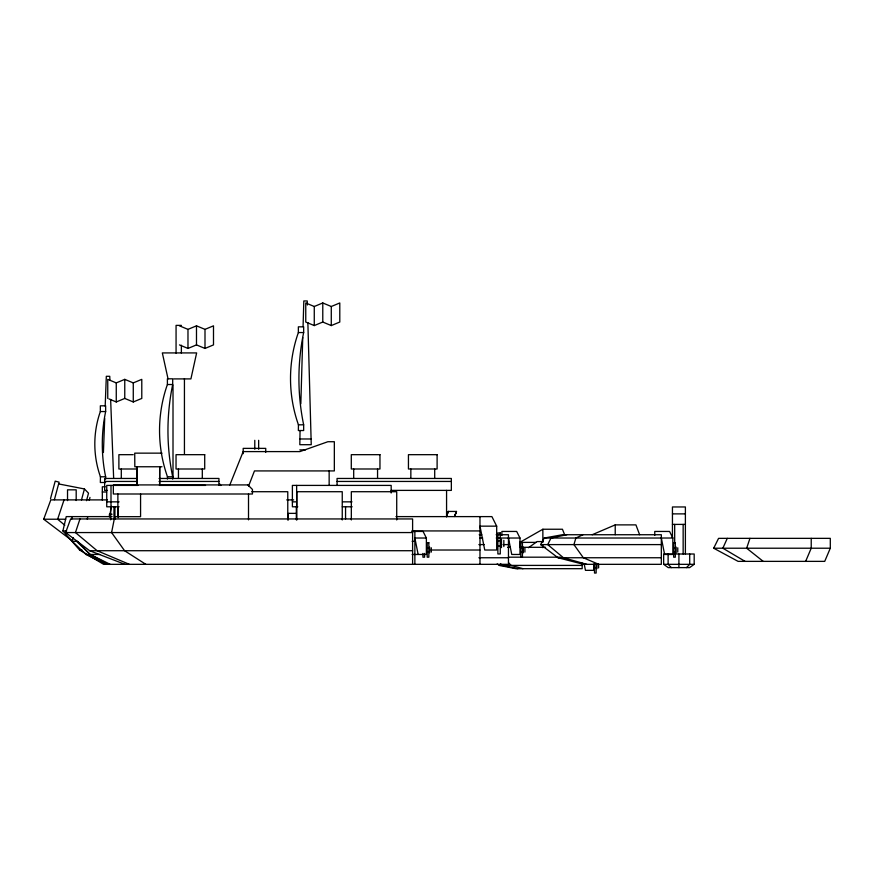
<?xml version="1.0" encoding="UTF-8"?>
<svg xmlns="http://www.w3.org/2000/svg" width="874" height="874" viewBox="0 0 874 874"><rect width="100%" height="100%" fill="white"/><g stroke="black" fill="none" stroke-linecap="round" stroke-linejoin="round"><path stroke-width="1.31" d="M307.867 322.604L311.242 444.702L299.815 444.702L300.044 430.86M300.831 403.799L302.754 337.484M303.07 326.658L303.813 300.951L307.244 300.951L307.364 305.004M103.416 452.503L104.716 418.482M105.186 406.235L106.322 376.301L109.753 376.301L109.916 380.387M87.302 519.222L87.717 516.61M109.458 516.643L111.511 506.341M114.297 518.948L111.588 532.561L124.578 550.718L145.838 564.331M71.657 519.222L72.203 516.61M496.17 534.735L508.46 534.735L508.46 564.331L103.656 564.331L79.6 550.019L62.895 530.933L66.238 516.61L112.101 516.61M50.495 498.693L55.204 481.126L59.093 482.164L54.385 499.731M81.468 500.015L84.439 488.959L58.624 483.923M86.504 500.682L88.514 493.187L84.439 488.959M89.214 500.278L89.978 497.415M105.907 564.331L86.013 554.466L72.203 541.312L73.23 537.608M64.042 499.895L57.629 519.222L64.807 525.241M79.96 518.948L75.448 532.561L97.112 550.718L129.363 564.331M749.958 538.351L746.647 548.216L763.21 561.37M72.476 540.973L43.7 519.222L50.801 499.895L107.371 499.895M124.884 564.331L89.651 550.718L65.626 532.561L70.641 518.948L412.604 518.948L412.604 564.331M446.396 516.501L448.275 511.443L456.501 511.443L454.622 516.501M248.577 486.042L254.465 470.922L334.338 470.922L334.338 441.72L327.892 441.72L299.891 451.596L243.18 451.596L229.796 485.026M454.524 516.425L456.501 511.443L454.524 516.37M805.642 561.37L811.225 548.216L811.225 538.351M830.3 548.216L824.717 561.37L738.104 561.37L713.687 548.216L718.57 538.351L830.3 538.351L830.3 548.216L713.687 548.216M727.288 538.351L722.842 548.216L745.074 561.37M540.613 544.6L544.24 538.023L562.43 534.735L661.334 534.735L661.334 564.331L583.548 564.331L558.016 557.754L540.613 544.6L661.334 544.6M686.472 567.619L689.706 564.331L689.706 554.007M694.185 564.331L689.608 567.619L668.228 567.619L663.65 564.331L663.65 554.007L694.185 554.007L694.185 564.331L663.65 564.331M528.475 547.736L537.106 541.574L542.863 541.574M519.833 547.495L519.833 542.383L542.863 529.24L562.43 529.24L564.899 535.401M582.991 534.735L575.879 538.023L573.923 544.6L583.329 557.754L598.734 564.331M592.19 534.735L615.22 524.881L635.922 524.881L639.626 534.735M179.476 325.827L187.976 329.367L196.486 325.827L204.997 329.367L213.496 325.827L213.496 344.902L204.997 348.442L196.486 344.902L187.976 348.442L179.476 344.902M107.753 398.435L107.753 379.36L116.264 382.899L124.764 379.36L133.274 382.899L141.785 379.36L141.785 398.435L133.274 401.964L124.764 398.435L116.264 401.964L108.966 398.937M314.269 306.501L322.779 302.961L331.279 306.501L339.789 302.961L339.789 322.036L331.279 325.576L322.779 322.036L314.269 325.576L305.758 322.036L305.758 302.961L314.269 306.501L314.269 325.576M566.822 534.735L550.991 538.023L547.725 544.6L563.424 557.754L586.793 564.331M181.377 325.379L176.067 325.379L176.067 353.183M298.362 332.546L303.66 332.546L303.66 326.832L298.362 326.832L298.362 332.546A138.868 138.868 0 0 0 298.449 424.819L298.362 430.532L303.66 430.532L303.66 424.819A227.207 227.207 0 0 1 303.66 332.546M173.773 378.901L190.914 378.901L196.639 352.921L162.335 352.921L168.048 378.901M167.393 384.516L172.691 384.516L172.691 378.803L167.393 378.803L167.393 384.516A138.868 138.868 0 0 0 167.48 476.789L167.393 479.072M100.346 411.545L105.645 411.545L105.645 405.82L100.346 405.82L100.346 411.545A98.194 98.194 0 0 0 100.444 476.789L100.346 482.503L105.645 482.503M298.362 424.819L303.66 424.819M299.815 438.977L311.242 438.977M299.815 449.892L305.529 449.892M161.996 453.147L134.727 453.147L134.825 466.76L161.996 466.76M133.23 454.677L118.886 454.677L118.886 468.999L136.934 468.999M100.346 476.789L105.645 476.789L105.645 479.072M167.393 476.789L172.691 476.789L172.691 479.072M137.305 478.46L104.651 478.46L104.651 490.39L107.371 490.39M159.079 478.46L218.948 478.46L218.948 485.278M104.651 481.443L137.305 481.443M159.079 481.443L218.948 481.443M337.058 481.443L451.345 481.443M138.005 485.409L106.737 485.409L106.737 506.789L119.104 506.789M159.407 485.409L205.532 485.409M105.186 486.796L102.324 486.796L102.324 500.179M391.039 490.39L451.345 490.39L451.345 478.46L337.058 478.46L337.058 485.278M251.734 491.712L287.775 491.712L287.775 519.954M102.324 491.996L106.562 491.996M286.727 499.895L293.664 499.895M106.737 501.851L110.79 501.851M110.998 501.851L119.104 501.851M292.386 501.851L296.439 501.851M342.564 501.851L352.014 501.851M297.783 506.789L292.386 506.789L292.386 485.409L391.181 485.409L391.181 493.002M342.269 506.789L352.178 506.789M296.1 513.366L288.267 513.366L288.267 519.943M672.445 513.879L685.391 513.879M112.047 514.229L109.425 514.229L109.425 516.884M395.988 516.61L491.909 516.61L496.683 526.159L496.683 550.019L484.753 550.019L479.979 526.159L496.683 526.159M114.92 516.676L140.572 516.676L140.572 493.996M43.7 519.222L65.736 519.222M672.445 524.4L685.391 524.4M62.895 530.933L66.653 530.933M411.862 530.933L479.979 530.933M412.091 531.447L423.082 531.447L426.37 538.023L426.37 554.466L415.063 554.466M65.626 532.561L412.604 532.561M479.171 534.735L481.76 534.735M426.37 538.023L414.866 538.023L418.154 554.466M479.979 538.023L482.688 538.023M496.246 538.023L519.975 538.023L519.975 554.466L511.749 554.466L508.46 538.023M544.24 538.023L672.838 538.023L672.838 554.466L664.622 554.466L661.334 538.023M497.874 540.831L500.267 540.831M72.203 541.312L77.382 541.312L89.956 554.466L108.278 564.331M412.135 541.312L414.866 541.312M519.833 542.383L536.09 542.383M478.876 544.6L484.251 544.6M503.074 544.6L508.46 544.6M497.874 546.086L500.267 546.086M507.586 547.31L510.427 547.31M519.79 547.31L545.551 547.31M427.2 548.14L428.839 548.14M520.795 548.14L522.433 548.14M673.668 548.14L675.307 548.14M79.6 550.019L81.992 550.019M431.068 550.019L479.979 550.019M89.651 550.718L412.604 550.718M427.2 551.756L428.839 551.756M520.795 551.756L522.433 551.756M673.668 551.756L675.307 551.756M86.013 554.466L89.956 554.466M76.464 541.312L90.273 554.466L99.811 554.466M412.135 554.466L414.866 554.466M508.744 557.186L560.409 557.186M478.876 557.754L508.46 557.754M558.016 557.754L661.334 557.754M497.186 563.905L499.283 565.402L582.171 565.402M594.506 567.619L596.144 567.619M499.283 565.402L515.857 568.69L582.171 568.69L582.171 563.053M517.834 568.69L502.572 565.402L500.474 563.763M522.958 568.69L511.115 565.402L508.515 562.659M90.273 554.466L110.168 564.331M102.083 561.469L106.519 564.331M671.363 567.619L668.118 564.331L668.118 554.007M672.838 538.023L669.55 531.447L654.757 531.447L654.757 535.391M519.975 538.023L516.676 531.447L501.884 531.447L501.884 535.391M584.193 564.014L585.46 570.34L593.686 570.34L593.686 564.014M110.637 399.44L113.653 478.362M685.391 554.007L685.391 506.964L672.445 506.964L672.445 537.86M683.151 524.4L683.151 554.007M678.912 554.007L678.912 567.619M677.776 547.79L677.776 552.106M676.137 547.069L676.137 552.827M674.684 524.4L674.684 543.235M615.22 524.881L615.22 534.735M598.614 564.287L598.614 567.969M596.975 564.189L596.975 568.69M596.144 564.003L596.144 573.049L594.506 573.049L594.506 564.003M542.863 529.24L542.863 542.383M542.863 545.267L542.863 547.736M524.903 547.79L524.903 552.106M523.264 547.069L523.264 552.827M522.433 557.186L522.433 542.71L520.795 542.71L520.795 557.186M503.839 540.329L503.839 546.589M501.458 539.28L501.458 547.637M479.979 516.61L479.979 564.331M446.57 490.39L446.57 516.884M434.706 468.988L434.706 478.46M431.308 547.79L431.308 552.106M429.669 547.069L429.669 552.827M427.047 547.79L427.047 548.413M424.578 553.439L424.578 557.186L422.94 557.186L422.94 553.439M414.866 531.447L414.866 564.331M410.846 468.988L410.846 478.46M396.72 519.954L396.72 491.712L351.326 491.712L351.326 519.954M377.557 468.988L377.557 478.46M353.697 468.988L353.697 478.46M345.558 506.789L345.558 518.938M342.247 519.954L342.247 491.712L296.854 491.712L296.854 519.954M331.279 306.501L331.279 325.576M329.148 470.922L329.148 485.409M322.779 302.961L322.779 322.036M296.647 485.409L296.647 506.789M296.33 506.789L296.33 519.801M265.74 452.35L265.74 448.373L243.18 448.373L243.18 453.704M258.649 440.321L258.649 449.28M254.782 440.321L254.782 449.28M248.511 493.996L248.511 519.855M204.997 329.367L204.997 348.442M202.309 468.999L202.309 478.46M196.486 325.827L196.486 344.902M187.976 329.367L187.976 348.442M184.436 378.606L184.436 454.338M181.377 345.241L181.377 353.183M178.449 468.999L178.449 478.46M173.008 385.368L173.008 477.335M137.098 466.76L137.098 484.917M137.01 466.76L137.01 484.917M133.274 382.899L133.274 401.964M124.764 379.36L124.764 398.435M121.3 468.999L121.3 478.46M118.23 506.789L118.23 517.594M117.881 493.996L117.881 516.676M116.264 382.899L116.264 401.964M114.942 506.789L114.92 519.2M113.97 506.789L113.97 518.938M110.998 485.409L110.998 506.789M110.681 506.789L110.681 519.801M76.191 500.507L76.191 489.833L67.527 489.833L67.527 500.627M105.645 476.789A160.663 160.663 0 0 1 105.645 411.545M172.691 476.789A227.207 227.207 0 0 1 172.691 384.516M219.418 483.693A9.09 8.784 0 0 1 220.871 485.518M448.275 511.443L446.8 515.179L448.275 511.443M204.713 454.677L176.035 454.677L176.035 468.999L204.713 468.999L204.713 454.677M379.961 454.677L351.293 454.677L351.293 468.988L379.961 468.988L379.961 454.677M437.109 454.677L408.442 454.677L408.442 468.988L437.109 468.988L437.109 454.677M247.91 484.917L113.336 484.917L113.336 493.996L252.455 493.996L252.455 489.462L247.91 484.917M500.267 532.954L497.874 532.954L497.874 553.952L500.267 553.952L500.267 532.954M428.839 542.71L427.2 542.71L427.2 557.186L428.839 557.186L428.839 542.71M675.307 542.71L673.668 542.71L673.668 557.186L675.307 557.186L675.307 542.71M159.702 484.917L159.702 466.76L159.614 484.917"/></g></svg>
